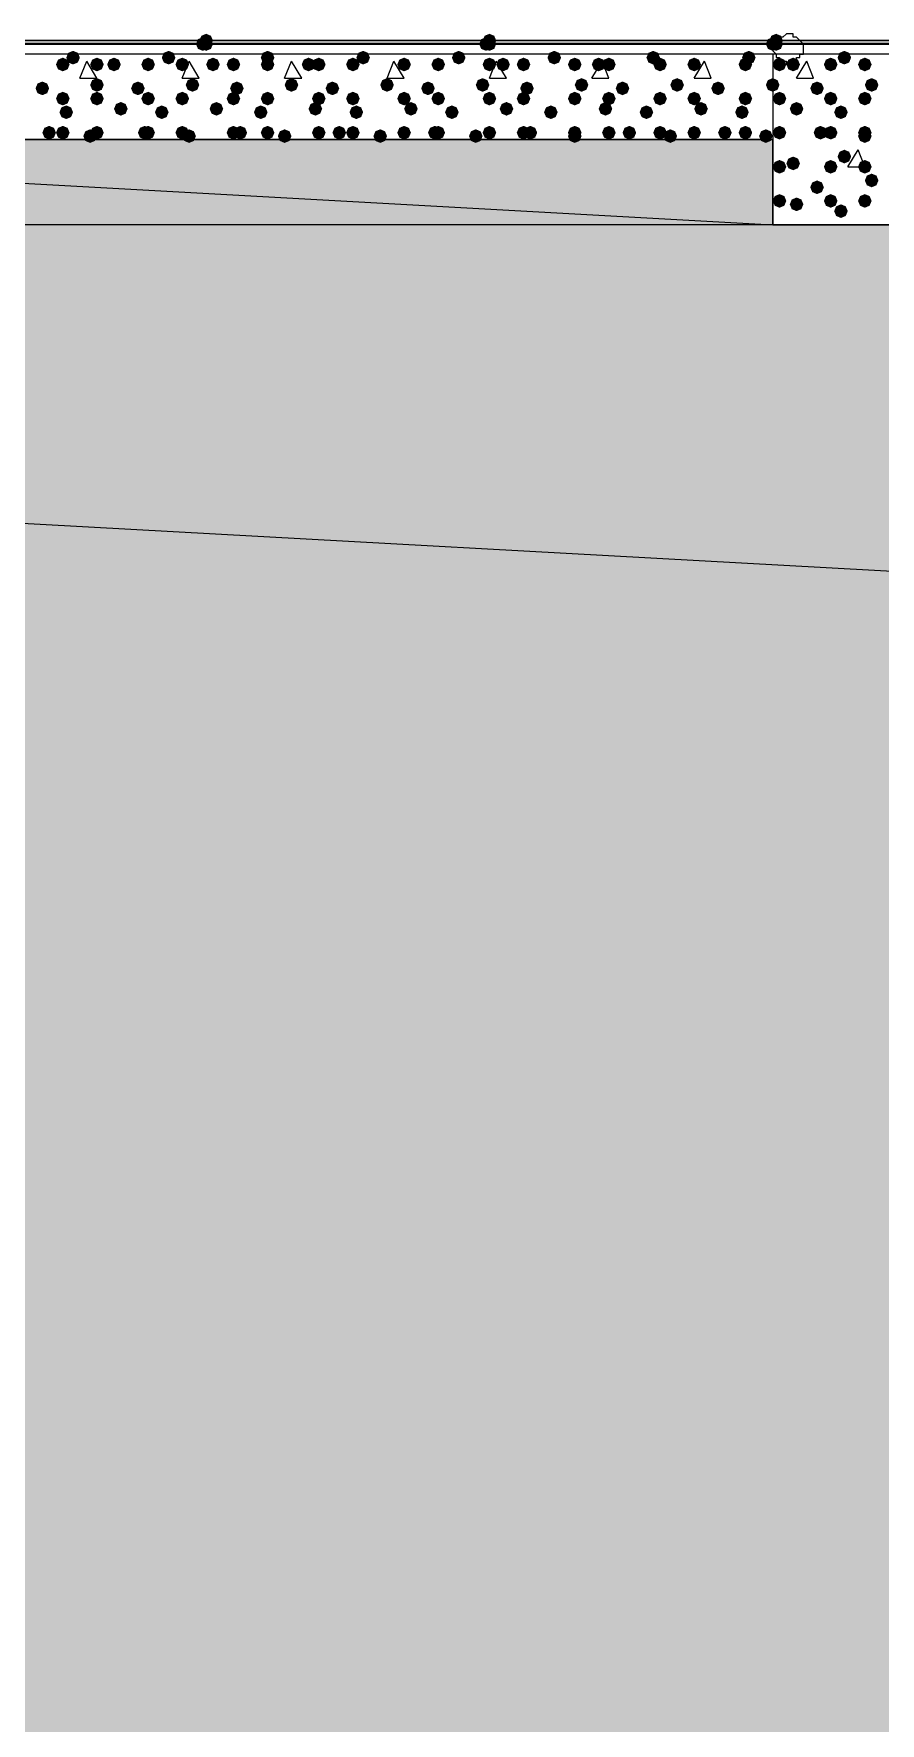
# Model space of a CAD drawing. Header units: millimetres. Extents: x 0 to 420, y 0 to 297.
# Drawn here: x 107.17 to 117.67, y 207.21 to 228.18 of the extents above; entities that cross this region are included whole.
import ezdxf

# ---------------------------------------------------------------- set-up
doc = ezdxf.new("R2010")
doc.units = ezdxf.units.MM
doc.layers.get('0').update_dxf_attribs({"linetype": 'CONTINUOUS'})

msp = doc.modelspace()

# ---------------------------------------------------------------- hatches: boundary and pattern name
at = {"true_color": 0x0000fe}
for points in [[(109.389333, 228.092), (109.364462, 228.032204), (109.304667, 228.007333), (109.244871, 228.032204), (109.22, 228.092), (109.244871, 228.151796), (109.304667, 228.176667), (109.364462, 228.151796)], [(112.903, 228.092), (112.878129, 228.032204), (112.818333, 228.007333), (112.758537, 228.032204), (112.733667, 228.092), (112.758537, 228.151796), (112.818333, 228.176667), (112.878129, 228.151796)], [(116.459, 228.092), (116.434129, 228.032204), (116.374333, 228.007333), (116.314538, 228.032204), (116.289667, 228.092), (116.314537, 228.151796), (116.374333, 228.176667), (116.434129, 228.151796)], [(109.347, 228.049667), (109.322129, 227.989871), (109.262333, 227.965), (109.202538, 227.989871), (109.177667, 228.049667), (109.202537, 228.109462), (109.262333, 228.134333), (109.322129, 228.109463)], [(109.347, 228.049667), (109.322129, 227.989871), (109.262333, 227.965), (109.202538, 227.989871), (109.177667, 228.049667), (109.202537, 228.109462), (109.262333, 228.134333), (109.322129, 228.109463)], [(109.389333, 228.049667), (109.364462, 227.989871), (109.304667, 227.965), (109.244871, 227.989871), (109.22, 228.049667), (109.244871, 228.109462), (109.304667, 228.134333), (109.364462, 228.109463)], [(112.860667, 228.049667), (112.835796, 227.989871), (112.776, 227.965), (112.716204, 227.989871), (112.691333, 228.049667), (112.716204, 228.109462), (112.776, 228.134333), (112.835796, 228.109463)], [(112.903, 228.049667), (112.878129, 227.989871), (112.818333, 227.965), (112.758537, 227.989871), (112.733667, 228.049667), (112.758537, 228.109462), (112.818333, 228.134333), (112.878129, 228.109463)], [(112.903, 228.049667), (112.878129, 227.989871), (112.818333, 227.965), (112.758537, 227.989871), (112.733667, 228.049667), (112.758537, 228.109462), (112.818333, 228.134333), (112.878129, 228.109463)], [(116.416667, 228.049667), (116.391796, 227.989871), (116.332, 227.965), (116.272204, 227.989871), (116.247333, 228.049667), (116.272204, 228.109462), (116.332, 228.134333), (116.391796, 228.109463)], [(116.459, 228.049667), (116.434129, 227.989871), (116.374333, 227.965), (116.314538, 227.989871), (116.289667, 228.049667), (116.314537, 228.109462), (116.374333, 228.134333), (116.434129, 228.109463)], [(116.459, 228.049667), (116.434129, 227.989871), (116.374333, 227.965), (116.314538, 227.989871), (116.289667, 228.049667), (116.314537, 228.109462), (116.374333, 228.134333), (116.434129, 228.109463)]]:
    msp.add_hatch(color=0, dxfattribs=at).paths.add_polyline_path(points, flags=0)
at = {"true_color": 0x000007}
h = msp.add_hatch(color=0, dxfattribs=at)
h.paths.add_polyline_path([(38.565667, 228.049667), (386.969, 228.049667)], flags=0)
h.paths.add_polyline_path([(386.969, 228.049667), (38.565667, 228.049667)], flags=0)
at = {"true_color": 0x000008}
for points in [[(107.738333, 227.880333), (107.713463, 227.820537), (107.653667, 227.795667), (107.593871, 227.820537), (107.569, 227.880333), (107.593871, 227.940129), (107.653667, 227.965), (107.713462, 227.940129)], [(108.923667, 227.880333), (108.898796, 227.820537), (108.839, 227.795667), (108.779204, 227.820537), (108.754333, 227.880333), (108.779204, 227.940129), (108.839, 227.965), (108.898796, 227.940129)], [(110.151333, 227.880333), (110.126462, 227.820537), (110.066667, 227.795667), (110.006871, 227.820537), (109.982, 227.880333), (110.006871, 227.940129), (110.066667, 227.965), (110.126462, 227.940129)], [(111.336667, 227.880333), (111.311796, 227.820537), (111.252, 227.795667), (111.192204, 227.820537), (111.167333, 227.880333), (111.192204, 227.940129), (111.252, 227.965), (111.311796, 227.940129)], [(112.522, 227.880333), (112.497129, 227.820537), (112.437333, 227.795667), (112.377538, 227.820537), (112.352667, 227.880333), (112.377537, 227.940129), (112.437333, 227.965), (112.497129, 227.940129)], [(113.707333, 227.880333), (113.682463, 227.820537), (113.622667, 227.795667), (113.562871, 227.820537), (113.538, 227.880333), (113.562871, 227.940129), (113.622667, 227.965), (113.682462, 227.940129)], [(114.935, 227.880333), (114.910129, 227.820537), (114.850333, 227.795667), (114.790538, 227.820537), (114.765667, 227.880333), (114.790537, 227.940129), (114.850333, 227.965), (114.910129, 227.940129)], [(116.120333, 227.880333), (116.095463, 227.820537), (116.035667, 227.795667), (115.975871, 227.820537), (115.951, 227.880333), (115.975871, 227.940129), (116.035667, 227.965), (116.095462, 227.940129)], [(107.611333, 227.795667), (107.586463, 227.735871), (107.526667, 227.711), (107.466871, 227.735871), (107.442, 227.795667), (107.466871, 227.855462), (107.526667, 227.880333), (107.586462, 227.855463)], [(108.034667, 227.795667), (108.009796, 227.735871), (107.95, 227.711), (107.890204, 227.735871), (107.865333, 227.795667), (107.890204, 227.855462), (107.95, 227.880333), (108.009796, 227.855463)], [(108.246333, 227.795667), (108.221463, 227.735871), (108.161667, 227.711), (108.101871, 227.735871), (108.077, 227.795667), (108.101871, 227.855462), (108.161667, 227.880333), (108.221462, 227.855463)], [(108.669667, 227.795667), (108.644796, 227.735871), (108.585, 227.711), (108.525204, 227.735871), (108.500333, 227.795667), (108.525204, 227.855462), (108.585, 227.880333), (108.644796, 227.855463)], [(109.093, 227.795667), (109.068129, 227.735871), (109.008333, 227.711), (108.948538, 227.735871), (108.923667, 227.795667), (108.948537, 227.855462), (109.008333, 227.880333), (109.068129, 227.855463)], [(109.474, 227.795667), (109.449129, 227.735871), (109.389333, 227.711), (109.329538, 227.735871), (109.304667, 227.795667), (109.329537, 227.855462), (109.389333, 227.880333), (109.449129, 227.855463)], [(109.728, 227.795667), (109.703129, 227.735871), (109.643333, 227.711), (109.583537, 227.735871), (109.558667, 227.795667), (109.583537, 227.855462), (109.643333, 227.880333), (109.703129, 227.855463)], [(110.151333, 227.795667), (110.126462, 227.735871), (110.066667, 227.711), (110.006871, 227.735871), (109.982, 227.795667), (110.006871, 227.855462), (110.066667, 227.880333), (110.126462, 227.855463)], [(110.659333, 227.795667), (110.634462, 227.735871), (110.574667, 227.711), (110.514871, 227.735871), (110.49, 227.795667), (110.514871, 227.855462), (110.574667, 227.880333), (110.634462, 227.855463)], [(110.786333, 227.795667), (110.761462, 227.735871), (110.701667, 227.711), (110.641871, 227.735871), (110.617, 227.795667), (110.641871, 227.855462), (110.701667, 227.880333), (110.761462, 227.855463)], [(111.209667, 227.795667), (111.184796, 227.735871), (111.125, 227.711), (111.065204, 227.735871), (111.040333, 227.795667), (111.065204, 227.855462), (111.125, 227.880333), (111.184796, 227.855463)], [(111.844667, 227.795667), (111.819796, 227.735871), (111.76, 227.711), (111.700204, 227.735871), (111.675333, 227.795667), (111.700204, 227.855462), (111.76, 227.880333), (111.819796, 227.855463)], [(111.844667, 227.795667), (111.819796, 227.735871), (111.76, 227.711), (111.700204, 227.735871), (111.675333, 227.795667), (111.700204, 227.855462), (111.76, 227.880333), (111.819796, 227.855463)], [(112.268, 227.795667), (112.243129, 227.735871), (112.183333, 227.711), (112.123538, 227.735871), (112.098667, 227.795667), (112.123537, 227.855462), (112.183333, 227.880333), (112.243129, 227.855463)], [(112.903, 227.795667), (112.878129, 227.735871), (112.818333, 227.711), (112.758537, 227.735871), (112.733667, 227.795667), (112.758537, 227.855462), (112.818333, 227.880333), (112.878129, 227.855463)], [(113.072333, 227.795667), (113.047463, 227.735871), (112.987667, 227.711), (112.927871, 227.735871), (112.903, 227.795667), (112.927871, 227.855462), (112.987667, 227.880333), (113.047462, 227.855463)], [(113.326333, 227.795667), (113.301463, 227.735871), (113.241667, 227.711), (113.181871, 227.735871), (113.157, 227.795667), (113.181871, 227.855462), (113.241667, 227.880333), (113.301462, 227.855463)], [(113.961333, 227.795667), (113.936462, 227.735871), (113.876667, 227.711), (113.816871, 227.735871), (113.792, 227.795667), (113.816871, 227.855462), (113.876667, 227.880333), (113.936462, 227.855463)], [(114.257667, 227.795667), (114.232796, 227.735871), (114.173, 227.711), (114.113204, 227.735871), (114.088333, 227.795667), (114.113204, 227.855462), (114.173, 227.880333), (114.232796, 227.855463)], [(114.384667, 227.795667), (114.359796, 227.735871), (114.3, 227.711), (114.240204, 227.735871), (114.215333, 227.795667), (114.240204, 227.855462), (114.3, 227.880333), (114.359796, 227.855463)], [(115.019667, 227.795667), (114.994796, 227.735871), (114.935, 227.711), (114.875204, 227.735871), (114.850333, 227.795667), (114.875204, 227.855462), (114.935, 227.880333), (114.994796, 227.855463)], [(115.443, 227.795667), (115.418129, 227.735871), (115.358333, 227.711), (115.298537, 227.735871), (115.273667, 227.795667), (115.298537, 227.855462), (115.358333, 227.880333), (115.418129, 227.855463)], [(115.443, 227.795667), (115.418129, 227.735871), (115.358333, 227.711), (115.298537, 227.735871), (115.273667, 227.795667), (115.298537, 227.855462), (115.358333, 227.880333), (115.418129, 227.855463)], [(116.078, 227.795667), (116.053129, 227.735871), (115.993333, 227.711), (115.933538, 227.735871), (115.908667, 227.795667), (115.933537, 227.855462), (115.993333, 227.880333), (116.053129, 227.855463)], [(107.357333, 227.499333), (107.332463, 227.439537), (107.272667, 227.414667), (107.212871, 227.439537), (107.188, 227.499333), (107.212871, 227.559129), (107.272667, 227.584), (107.332462, 227.559129)], [(108.034667, 227.541667), (108.009796, 227.481871), (107.95, 227.457), (107.890204, 227.481871), (107.865333, 227.541667), (107.890204, 227.601462), (107.95, 227.626333), (108.009796, 227.601463)], [(108.542667, 227.499333), (108.517796, 227.439537), (108.458, 227.414667), (108.398204, 227.439537), (108.373333, 227.499333), (108.398204, 227.559129), (108.458, 227.584), (108.517796, 227.559129)], [(109.22, 227.541667), (109.195129, 227.481871), (109.135333, 227.457), (109.075538, 227.481871), (109.050667, 227.541667), (109.075537, 227.601462), (109.135333, 227.626333), (109.195129, 227.601463)], [(109.770333, 227.499333), (109.745463, 227.439537), (109.685667, 227.414667), (109.625871, 227.439537), (109.601, 227.499333), (109.625871, 227.559129), (109.685667, 227.584), (109.745462, 227.559129)], [(110.447667, 227.541667), (110.422796, 227.481871), (110.363, 227.457), (110.303204, 227.481871), (110.278333, 227.541667), (110.303204, 227.601462), (110.363, 227.626333), (110.422796, 227.601463)], [(110.955667, 227.499333), (110.930796, 227.439537), (110.871, 227.414667), (110.811204, 227.439537), (110.786333, 227.499333), (110.811204, 227.559129), (110.871, 227.584), (110.930796, 227.559129)], [(111.633, 227.541667), (111.608129, 227.481871), (111.548333, 227.457), (111.488537, 227.481871), (111.463667, 227.541667), (111.488537, 227.601462), (111.548333, 227.626333), (111.608129, 227.601463)], [(112.141, 227.499333), (112.116129, 227.439537), (112.056333, 227.414667), (111.996537, 227.439537), (111.971667, 227.499333), (111.996537, 227.559129), (112.056333, 227.584), (112.116129, 227.559129)], [(112.818333, 227.541667), (112.793463, 227.481871), (112.733667, 227.457), (112.673871, 227.481871), (112.649, 227.541667), (112.673871, 227.601462), (112.733667, 227.626333), (112.793462, 227.601463)], [(113.368667, 227.499333), (113.343796, 227.439537), (113.284, 227.414667), (113.224204, 227.439537), (113.199333, 227.499333), (113.224204, 227.559129), (113.284, 227.584), (113.343796, 227.559129)], [(114.046, 227.541667), (114.021129, 227.481871), (113.961333, 227.457), (113.901537, 227.481871), (113.876667, 227.541667), (113.901537, 227.601462), (113.961333, 227.626333), (114.021129, 227.601463)], [(114.554, 227.499333), (114.529129, 227.439537), (114.469333, 227.414667), (114.409538, 227.439537), (114.384667, 227.499333), (114.409537, 227.559129), (114.469333, 227.584), (114.529129, 227.559129)], [(115.231333, 227.541667), (115.206463, 227.481871), (115.146667, 227.457), (115.086871, 227.481871), (115.062, 227.541667), (115.086871, 227.601462), (115.146667, 227.626333), (115.206462, 227.601463)], [(115.739333, 227.499333), (115.714462, 227.439537), (115.654667, 227.414667), (115.594871, 227.439537), (115.57, 227.499333), (115.594871, 227.559129), (115.654667, 227.584), (115.714462, 227.559129)], [(116.416667, 227.541667), (116.391796, 227.481871), (116.332, 227.457), (116.272204, 227.481871), (116.247333, 227.541667), (116.272204, 227.601462), (116.332, 227.626333), (116.391796, 227.601463)], [(107.611333, 227.372333), (107.586463, 227.312537), (107.526667, 227.287667), (107.466871, 227.312537), (107.442, 227.372333), (107.466871, 227.432129), (107.526667, 227.457), (107.586462, 227.432129)], [(108.034667, 227.372333), (108.009796, 227.312537), (107.95, 227.287667), (107.890204, 227.312537), (107.865333, 227.372333), (107.890204, 227.432129), (107.95, 227.457), (108.009796, 227.432129)], [(108.331, 227.245333), (108.306129, 227.185537), (108.246333, 227.160667), (108.186537, 227.185537), (108.161667, 227.245333), (108.186537, 227.305129), (108.246333, 227.33), (108.306129, 227.305129)], [(108.669667, 227.372333), (108.644796, 227.312537), (108.585, 227.287667), (108.525204, 227.312537), (108.500333, 227.372333), (108.525204, 227.432129), (108.585, 227.457), (108.644796, 227.432129)], [(109.093, 227.372333), (109.068129, 227.312537), (109.008333, 227.287667), (108.948538, 227.312537), (108.923667, 227.372333), (108.948537, 227.432129), (109.008333, 227.457), (109.068129, 227.432129)], [(109.516333, 227.245333), (109.491463, 227.185537), (109.431667, 227.160667), (109.371871, 227.185537), (109.347, 227.245333), (109.371871, 227.305129), (109.431667, 227.33), (109.491462, 227.305129)], [(109.728, 227.372333), (109.703129, 227.312537), (109.643333, 227.287667), (109.583537, 227.312537), (109.558667, 227.372333), (109.583537, 227.432129), (109.643333, 227.457), (109.703129, 227.432129)], [(110.151333, 227.372333), (110.126462, 227.312537), (110.066667, 227.287667), (110.006871, 227.312537), (109.982, 227.372333), (110.006871, 227.432129), (110.066667, 227.457), (110.126462, 227.432129)], [(110.744, 227.245333), (110.719129, 227.185537), (110.659333, 227.160667), (110.599538, 227.185537), (110.574667, 227.245333), (110.599537, 227.305129), (110.659333, 227.33), (110.719129, 227.305129)], [(110.786333, 227.372333), (110.761462, 227.312537), (110.701667, 227.287667), (110.641871, 227.312537), (110.617, 227.372333), (110.641871, 227.432129), (110.701667, 227.457), (110.761462, 227.432129)], [(111.209667, 227.372333), (111.184796, 227.312537), (111.125, 227.287667), (111.065204, 227.312537), (111.040333, 227.372333), (111.065204, 227.432129), (111.125, 227.457), (111.184796, 227.432129)], [(111.844667, 227.372333), (111.819796, 227.312537), (111.76, 227.287667), (111.700204, 227.312537), (111.675333, 227.372333), (111.700204, 227.432129), (111.76, 227.457), (111.819796, 227.432129)], [(111.929333, 227.245333), (111.904462, 227.185537), (111.844667, 227.160667), (111.784871, 227.185537), (111.76, 227.245333), (111.784871, 227.305129), (111.844667, 227.33), (111.904462, 227.305129)], [(112.268, 227.372333), (112.243129, 227.312537), (112.183333, 227.287667), (112.123538, 227.312537), (112.098667, 227.372333), (112.123537, 227.432129), (112.183333, 227.457), (112.243129, 227.432129)], [(112.903, 227.372333), (112.878129, 227.312537), (112.818333, 227.287667), (112.758537, 227.312537), (112.733667, 227.372333), (112.758537, 227.432129), (112.818333, 227.457), (112.878129, 227.432129)], [(113.114667, 227.245333), (113.089796, 227.185537), (113.03, 227.160667), (112.970204, 227.185537), (112.945333, 227.245333), (112.970204, 227.305129), (113.03, 227.33), (113.089796, 227.305129)], [(113.326333, 227.372333), (113.301463, 227.312537), (113.241667, 227.287667), (113.181871, 227.312537), (113.157, 227.372333), (113.181871, 227.432129), (113.241667, 227.457), (113.301462, 227.432129)], [(113.961333, 227.372333), (113.936462, 227.312537), (113.876667, 227.287667), (113.816871, 227.312537), (113.792, 227.372333), (113.816871, 227.432129), (113.876667, 227.457), (113.936462, 227.432129)], [(114.342333, 227.245333), (114.317463, 227.185537), (114.257667, 227.160667), (114.197871, 227.185537), (114.173, 227.245333), (114.197871, 227.305129), (114.257667, 227.33), (114.317462, 227.305129)], [(114.384667, 227.372333), (114.359796, 227.312537), (114.3, 227.287667), (114.240204, 227.312537), (114.215333, 227.372333), (114.240204, 227.432129), (114.3, 227.457), (114.359796, 227.432129)], [(115.019667, 227.372333), (114.994796, 227.312537), (114.935, 227.287667), (114.875204, 227.312537), (114.850333, 227.372333), (114.875204, 227.432129), (114.935, 227.457), (114.994796, 227.432129)], [(115.443, 227.372333), (115.418129, 227.312537), (115.358333, 227.287667), (115.298537, 227.312537), (115.273667, 227.372333), (115.298537, 227.432129), (115.358333, 227.457), (115.418129, 227.432129)], [(115.527667, 227.245333), (115.502796, 227.185537), (115.443, 227.160667), (115.383204, 227.185537), (115.358333, 227.245333), (115.383204, 227.305129), (115.443, 227.33), (115.502796, 227.305129)], [(116.078, 227.372333), (116.053129, 227.312537), (115.993333, 227.287667), (115.933538, 227.312537), (115.908667, 227.372333), (115.933537, 227.432129), (115.993333, 227.457), (116.053129, 227.432129)], [(107.653667, 227.203), (107.628796, 227.143204), (107.569, 227.118333), (107.509204, 227.143204), (107.484333, 227.203), (107.509204, 227.262796), (107.569, 227.287667), (107.628796, 227.262796)], [(108.839, 227.203), (108.814129, 227.143204), (108.754333, 227.118333), (108.694538, 227.143204), (108.669667, 227.203), (108.694537, 227.262796), (108.754333, 227.287667), (108.814129, 227.262796)], [(110.066667, 227.203), (110.041796, 227.143204), (109.982, 227.118333), (109.922204, 227.143204), (109.897333, 227.203), (109.922204, 227.262796), (109.982, 227.287667), (110.041796, 227.262796)], [(111.252, 227.203), (111.227129, 227.143204), (111.167333, 227.118333), (111.107538, 227.143204), (111.082667, 227.203), (111.107537, 227.262796), (111.167333, 227.287667), (111.227129, 227.262796)], [(112.437333, 227.203), (112.412463, 227.143204), (112.352667, 227.118333), (112.292871, 227.143204), (112.268, 227.203), (112.292871, 227.262796), (112.352667, 227.287667), (112.412462, 227.262796)], [(113.665, 227.203), (113.640129, 227.143204), (113.580333, 227.118333), (113.520538, 227.143204), (113.495667, 227.203), (113.520537, 227.262796), (113.580333, 227.287667), (113.640129, 227.262796)], [(114.850333, 227.203), (114.825463, 227.143204), (114.765667, 227.118333), (114.705871, 227.143204), (114.681, 227.203), (114.705871, 227.262796), (114.765667, 227.287667), (114.825462, 227.262796)], [(116.035667, 227.203), (116.010796, 227.143204), (115.951, 227.118333), (115.891204, 227.143204), (115.866333, 227.203), (115.891204, 227.262796), (115.951, 227.287667), (116.010796, 227.262796)], [(107.442, 226.949), (107.417129, 226.889204), (107.357333, 226.864333), (107.297538, 226.889204), (107.272667, 226.949), (107.297537, 227.008796), (107.357333, 227.033667), (107.417129, 227.008796)], [(107.611333, 226.949), (107.586463, 226.889204), (107.526667, 226.864333), (107.466871, 226.889204), (107.442, 226.949), (107.466871, 227.008796), (107.526667, 227.033667), (107.586462, 227.008796)], [(107.95, 226.906667), (107.925129, 226.846871), (107.865333, 226.822), (107.805538, 226.846871), (107.780667, 226.906667), (107.805537, 226.966462), (107.865333, 226.991333), (107.925129, 226.966463)], [(108.034667, 226.949), (108.009796, 226.889204), (107.95, 226.864333), (107.890204, 226.889204), (107.865333, 226.949), (107.890204, 227.008796), (107.95, 227.033667), (108.009796, 227.008796)], [(108.627333, 226.949), (108.602463, 226.889204), (108.542667, 226.864333), (108.482871, 226.889204), (108.458, 226.949), (108.482871, 227.008796), (108.542667, 227.033667), (108.602462, 227.008796)], [(108.669667, 226.949), (108.644796, 226.889204), (108.585, 226.864333), (108.525204, 226.889204), (108.500333, 226.949), (108.525204, 227.008796), (108.585, 227.033667), (108.644796, 227.008796)], [(109.093, 226.949), (109.068129, 226.889204), (109.008333, 226.864333), (108.948538, 226.889204), (108.923667, 226.949), (108.948537, 227.008796), (109.008333, 227.033667), (109.068129, 227.008796)], [(109.177667, 226.906667), (109.152796, 226.846871), (109.093, 226.822), (109.033204, 226.846871), (109.008333, 226.906667), (109.033204, 226.966462), (109.093, 226.991333), (109.152796, 226.966463)], [(109.728, 226.949), (109.703129, 226.889204), (109.643333, 226.864333), (109.583537, 226.889204), (109.558667, 226.949), (109.583537, 227.008796), (109.643333, 227.033667), (109.703129, 227.008796)], [(109.812667, 226.949), (109.787796, 226.889204), (109.728, 226.864333), (109.668204, 226.889204), (109.643333, 226.949), (109.668204, 227.008796), (109.728, 227.033667), (109.787796, 227.008796)], [(110.151333, 226.949), (110.126462, 226.889204), (110.066667, 226.864333), (110.006871, 226.889204), (109.982, 226.949), (110.006871, 227.008796), (110.066667, 227.033667), (110.126462, 227.008796)], [(110.363, 226.906667), (110.338129, 226.846871), (110.278333, 226.822), (110.218538, 226.846871), (110.193667, 226.906667), (110.218537, 226.966462), (110.278333, 226.991333), (110.338129, 226.966463)], [(110.786333, 226.949), (110.761462, 226.889204), (110.701667, 226.864333), (110.641871, 226.889204), (110.617, 226.949), (110.641871, 227.008796), (110.701667, 227.033667), (110.761462, 227.008796)], [(111.040333, 226.949), (111.015463, 226.889204), (110.955667, 226.864333), (110.895871, 226.889204), (110.871, 226.949), (110.895871, 227.008796), (110.955667, 227.033667), (111.015462, 227.008796)], [(111.209667, 226.949), (111.184796, 226.889204), (111.125, 226.864333), (111.065204, 226.889204), (111.040333, 226.949), (111.065204, 227.008796), (111.125, 227.033667), (111.184796, 227.008796)], [(111.548333, 226.906667), (111.523463, 226.846871), (111.463667, 226.822), (111.403871, 226.846871), (111.379, 226.906667), (111.403871, 226.966462), (111.463667, 226.991333), (111.523462, 226.966463)], [(111.844667, 226.949), (111.819796, 226.889204), (111.76, 226.864333), (111.700204, 226.889204), (111.675333, 226.949), (111.700204, 227.008796), (111.76, 227.033667), (111.819796, 227.008796)], [(112.225667, 226.949), (112.200796, 226.889204), (112.141, 226.864333), (112.081204, 226.889204), (112.056333, 226.949), (112.081204, 227.008796), (112.141, 227.033667), (112.200796, 227.008796)], [(112.268, 226.949), (112.243129, 226.889204), (112.183333, 226.864333), (112.123538, 226.889204), (112.098667, 226.949), (112.123537, 227.008796), (112.183333, 227.033667), (112.243129, 227.008796)], [(112.733667, 226.906667), (112.708796, 226.846871), (112.649, 226.822), (112.589204, 226.846871), (112.564333, 226.906667), (112.589204, 226.966462), (112.649, 226.991333), (112.708796, 226.966463)], [(112.903, 226.949), (112.878129, 226.889204), (112.818333, 226.864333), (112.758537, 226.889204), (112.733667, 226.949), (112.758537, 227.008796), (112.818333, 227.033667), (112.878129, 227.008796)], [(113.326333, 226.949), (113.301463, 226.889204), (113.241667, 226.864333), (113.181871, 226.889204), (113.157, 226.949), (113.181871, 227.008796), (113.241667, 227.033667), (113.301462, 227.008796)], [(113.411, 226.949), (113.386129, 226.889204), (113.326333, 226.864333), (113.266537, 226.889204), (113.241667, 226.949), (113.266537, 227.008796), (113.326333, 227.033667), (113.386129, 227.008796)], [(113.961333, 226.949), (113.936462, 226.889204), (113.876667, 226.864333), (113.816871, 226.889204), (113.792, 226.949), (113.816871, 227.008796), (113.876667, 227.033667), (113.936462, 227.008796)], [(113.961333, 226.906667), (113.936462, 226.846871), (113.876667, 226.822), (113.816871, 226.846871), (113.792, 226.906667), (113.816871, 226.966462), (113.876667, 226.991333), (113.936462, 226.966463)], [(114.384667, 226.949), (114.359796, 226.889204), (114.3, 226.864333), (114.240204, 226.889204), (114.215333, 226.949), (114.240204, 227.008796), (114.3, 227.033667), (114.359796, 227.008796)], [(114.638667, 226.949), (114.613796, 226.889204), (114.554, 226.864333), (114.494204, 226.889204), (114.469333, 226.949), (114.494204, 227.008796), (114.554, 227.033667), (114.613796, 227.008796)], [(115.019667, 226.949), (114.994796, 226.889204), (114.935, 226.864333), (114.875204, 226.889204), (114.850333, 226.949), (114.875204, 227.008796), (114.935, 227.033667), (114.994796, 227.008796)], [(115.146667, 226.906667), (115.121796, 226.846871), (115.062, 226.822), (115.002204, 226.846871), (114.977333, 226.906667), (115.002204, 226.966462), (115.062, 226.991333), (115.121796, 226.966463)], [(115.443, 226.949), (115.418129, 226.889204), (115.358333, 226.864333), (115.298537, 226.889204), (115.273667, 226.949), (115.298537, 227.008796), (115.358333, 227.033667), (115.418129, 227.008796)], [(115.824, 226.949), (115.799129, 226.889204), (115.739333, 226.864333), (115.679538, 226.889204), (115.654667, 226.949), (115.679537, 227.008796), (115.739333, 227.033667), (115.799129, 227.008796)], [(116.078, 226.949), (116.053129, 226.889204), (115.993333, 226.864333), (115.933538, 226.889204), (115.908667, 226.949), (115.933537, 227.008796), (115.993333, 227.033667), (116.053129, 227.008796)], [(116.332, 226.906667), (116.307129, 226.846871), (116.247333, 226.822), (116.187538, 226.846871), (116.162667, 226.906667), (116.187537, 226.966462), (116.247333, 226.991333), (116.307129, 226.966463)]]:
    msp.add_hatch(color=0, dxfattribs=at).paths.add_polyline_path(points, flags=0)
at = {"true_color": 0x000007}
for points in [[(117.305667, 227.880333), (117.280796, 227.820537), (117.221, 227.795667), (117.161204, 227.820537), (117.136333, 227.880333), (117.161204, 227.940129), (117.221, 227.965), (117.280796, 227.940129)], [(116.501333, 227.795667), (116.476463, 227.735871), (116.416667, 227.711), (116.356871, 227.735871), (116.332, 227.795667), (116.356871, 227.855462), (116.416667, 227.880333), (116.476462, 227.855463)], [(116.670667, 227.795667), (116.645796, 227.735871), (116.586, 227.711), (116.526204, 227.735871), (116.501333, 227.795667), (116.526204, 227.855462), (116.586, 227.880333), (116.645796, 227.855463)], [(117.136333, 227.795667), (117.111463, 227.735871), (117.051667, 227.711), (116.991871, 227.735871), (116.967, 227.795667), (116.991871, 227.855462), (117.051667, 227.880333), (117.111462, 227.855463)], [(117.559667, 227.795667), (117.534796, 227.735871), (117.475, 227.711), (117.415204, 227.735871), (117.390333, 227.795667), (117.415204, 227.855462), (117.475, 227.880333), (117.534796, 227.855463)], [(116.967, 227.499333), (116.942129, 227.439537), (116.882333, 227.414667), (116.822538, 227.439537), (116.797667, 227.499333), (116.822537, 227.559129), (116.882333, 227.584), (116.942129, 227.559129)], [(117.644333, 227.541667), (117.619462, 227.481871), (117.559667, 227.457), (117.499871, 227.481871), (117.475, 227.541667), (117.499871, 227.601462), (117.559667, 227.626333), (117.619462, 227.601463)], [(116.501333, 227.372333), (116.476463, 227.312537), (116.416667, 227.287667), (116.356871, 227.312537), (116.332, 227.372333), (116.356871, 227.432129), (116.416667, 227.457), (116.476462, 227.432129)], [(116.713, 227.245333), (116.688129, 227.185537), (116.628333, 227.160667), (116.568537, 227.185537), (116.543667, 227.245333), (116.568537, 227.305129), (116.628333, 227.33), (116.688129, 227.305129)], [(117.136333, 227.372333), (117.111463, 227.312537), (117.051667, 227.287667), (116.991871, 227.312537), (116.967, 227.372333), (116.991871, 227.432129), (117.051667, 227.457), (117.111462, 227.432129)], [(117.559667, 227.372333), (117.534796, 227.312537), (117.475, 227.287667), (117.415204, 227.312537), (117.390333, 227.372333), (117.415204, 227.432129), (117.475, 227.457), (117.534796, 227.432129)], [(117.263333, 227.203), (117.238463, 227.143204), (117.178667, 227.118333), (117.118871, 227.143204), (117.094, 227.203), (117.118871, 227.262796), (117.178667, 227.287667), (117.238462, 227.262796)], [(116.501333, 226.949), (116.476463, 226.889204), (116.416667, 226.864333), (116.356871, 226.889204), (116.332, 226.949), (116.356871, 227.008796), (116.416667, 227.033667), (116.476462, 227.008796)], [(117.009333, 226.949), (116.984462, 226.889204), (116.924667, 226.864333), (116.864871, 226.889204), (116.84, 226.949), (116.864871, 227.008796), (116.924667, 227.033667), (116.984462, 227.008796)], [(117.136333, 226.949), (117.111463, 226.889204), (117.051667, 226.864333), (116.991871, 226.889204), (116.967, 226.949), (116.991871, 227.008796), (117.051667, 227.033667), (117.111462, 227.008796)], [(117.559667, 226.949), (117.534796, 226.889204), (117.475, 226.864333), (117.415204, 226.889204), (117.390333, 226.949), (117.415204, 227.008796), (117.475, 227.033667), (117.534796, 227.008796)], [(117.559667, 226.906667), (117.534796, 226.846871), (117.475, 226.822), (117.415204, 226.846871), (117.390333, 226.906667), (117.415204, 226.966462), (117.475, 226.991333), (117.534796, 226.966463)], [(117.305667, 226.652667), (117.280796, 226.592871), (117.221, 226.568), (117.161204, 226.592871), (117.136333, 226.652667), (117.161204, 226.712462), (117.221, 226.737333), (117.280796, 226.712463)], [(116.501333, 226.525667), (116.476463, 226.465871), (116.416667, 226.441), (116.356871, 226.465871), (116.332, 226.525667), (116.356871, 226.585462), (116.416667, 226.610333), (116.476462, 226.585463)], [(116.670667, 226.568), (116.645796, 226.508204), (116.586, 226.483333), (116.526204, 226.508204), (116.501333, 226.568), (116.526204, 226.627796), (116.586, 226.652667), (116.645796, 226.627796)], [(117.136333, 226.525667), (117.111463, 226.465871), (117.051667, 226.441), (116.991871, 226.465871), (116.967, 226.525667), (116.991871, 226.585462), (117.051667, 226.610333), (117.111462, 226.585463)], [(117.559667, 226.525667), (117.534796, 226.465871), (117.475, 226.441), (117.415204, 226.465871), (117.390333, 226.525667), (117.415204, 226.585462), (117.475, 226.610333), (117.534796, 226.585463)], [(116.967, 226.271667), (116.942129, 226.211871), (116.882333, 226.187), (116.822538, 226.211871), (116.797667, 226.271667), (116.822537, 226.331462), (116.882333, 226.356333), (116.942129, 226.331463)], [(117.644333, 226.356333), (117.619462, 226.296537), (117.559667, 226.271667), (117.499871, 226.296537), (117.475, 226.356333), (117.499871, 226.416129), (117.559667, 226.441), (117.619462, 226.416129)], [(116.501333, 226.102333), (116.476463, 226.042537), (116.416667, 226.017667), (116.356871, 226.042537), (116.332, 226.102333), (116.356871, 226.162129), (116.416667, 226.187), (116.476462, 226.162129)], [(116.713, 226.06), (116.688129, 226.000204), (116.628333, 225.975333), (116.568537, 226.000204), (116.543667, 226.06), (116.568537, 226.119796), (116.628333, 226.144667), (116.688129, 226.119796)], [(117.136333, 226.102333), (117.111463, 226.042537), (117.051667, 226.017667), (116.991871, 226.042537), (116.967, 226.102333), (116.991871, 226.162129), (117.051667, 226.187), (117.111462, 226.162129)], [(117.263333, 225.975333), (117.238463, 225.915537), (117.178667, 225.890667), (117.118871, 225.915537), (117.094, 225.975333), (117.118871, 226.035129), (117.178667, 226.06), (117.238462, 226.035129)], [(117.559667, 226.102333), (117.534796, 226.042537), (117.475, 226.017667), (117.415204, 226.042537), (117.390333, 226.102333), (117.415204, 226.162129), (117.475, 226.187), (117.534796, 226.162129)]]:
    msp.add_hatch(color=0, dxfattribs=at).paths.add_polyline_path(points, flags=0)
at = {"true_color": 0x000008}
h = msp.add_hatch(color=0, dxfattribs=at)
h.paths.add_polyline_path([(116.332, 226.864333), (97.282, 226.864333), (116.332, 225.806)], flags=0)
h.paths.add_polyline_path([(97.282, 226.864333), (116.332, 225.806), (97.282, 225.806)], flags=0)
h = msp.add_hatch(color=0, dxfattribs=at)
h.paths.add_polyline_path([(385.826, 225.806), (39.708667, 225.806), (385.826, 206.756)], flags=0)
h.paths.add_polyline_path([(39.708667, 225.806), (385.826, 206.756), (39.708667, 206.756)], flags=0)

# ---------------------------------------------------------------- linework, layer by layer
at = {"color": 0, "true_color": 0x000007}
for points in [[(116.332, 228.007333), (116.332, 227.965), (116.374333, 227.922667), (116.374333, 227.880333), (116.416667, 227.880333), (116.416667, 227.838), (116.459, 227.838), (116.501333, 227.838), (116.501333, 227.795667), (116.543667, 227.795667), (116.586, 227.838), (116.628333, 227.838), (116.628333, 227.880333), (116.670667, 227.880333), (116.670667, 227.922667), (116.713, 227.922667), (116.713, 227.965), (116.713, 228.007333), (116.713, 228.049667), (116.670667, 228.092), (116.628333, 228.134333), (116.586, 228.134333), (116.586, 228.176667), (116.543667, 228.176667), (116.501333, 228.176667), (116.459, 228.134333), (116.416667, 228.134333), (116.374333, 228.092), (116.374333, 228.049667)], [(38.523333, 228.049667), (387.011333, 228.049667)], [(38.565667, 228.049667), (386.969, 228.049667)], [(386.969, 228.049667), (38.565667, 228.049667)], [(116.332, 227.922667), (116.332, 225.806), (118.448667, 225.806), (118.448667, 227.922667)]]:
    msp.add_lwpolyline(points, close=True, dxfattribs=at)
for points in [[(387.011333, 228.092), (38.481, 228.092), (38.481, 228.049667)], [(387.011333, 228.092), (38.523333, 228.092), (387.011333, 228.092), (38.523333, 228.049667)], [(38.523333, 228.049667), (387.011333, 228.049667)], [(387.011333, 228.049667), (386.969, 228.049667), (38.565667, 228.049667), (38.523333, 228.049667)], [(38.565667, 228.049667), (386.969, 228.049667)], [(116.332, 227.922667), (97.282, 227.922667)], [(116.628333, 227.626333), (116.755333, 227.838)], [(116.84, 227.626333), (116.755333, 227.838)], [(116.628333, 227.626333), (116.84, 227.626333)], [(97.282, 226.864333), (116.332, 226.864333)], [(117.263333, 226.525667), (117.390333, 226.737333)], [(117.475, 226.525667), (117.390333, 226.737333)], [(117.263333, 226.525667), (117.475, 226.525667)]]:
    msp.add_lwpolyline(points, dxfattribs=at)
at = {"color": 0, "true_color": 0x000008}
for points in [[(107.738333, 227.626333), (107.823, 227.838)], [(107.95, 227.626333), (107.823, 227.838)], [(109.008333, 227.626333), (109.093, 227.838)], [(109.22, 227.626333), (109.093, 227.838)], [(110.278333, 227.626333), (110.363, 227.838)], [(110.49, 227.626333), (110.363, 227.838)], [(111.548333, 227.626333), (111.633, 227.838)], [(111.76, 227.626333), (111.633, 227.838)], [(112.818333, 227.626333), (112.903, 227.838)], [(113.03, 227.626333), (112.903, 227.838)], [(114.088333, 227.626333), (114.215333, 227.838)], [(114.3, 227.626333), (114.215333, 227.838)], [(115.358333, 227.626333), (115.485333, 227.838)], [(115.57, 227.626333), (115.485333, 227.838)], [(107.738333, 227.626333), (107.95, 227.626333)], [(109.008333, 227.626333), (109.22, 227.626333)], [(110.278333, 227.626333), (110.49, 227.626333)], [(111.548333, 227.626333), (111.76, 227.626333)], [(112.818333, 227.626333), (113.03, 227.626333)], [(114.088333, 227.626333), (114.3, 227.626333)], [(115.358333, 227.626333), (115.57, 227.626333)]]:
    msp.add_lwpolyline(points, dxfattribs=at)
for points in [[(116.332, 226.864333), (97.282, 226.864333), (116.332, 225.806)], [(97.282, 226.864333), (116.332, 225.806), (97.282, 225.806)], [(385.826, 225.806), (39.708667, 225.806), (385.826, 206.756)], [(39.708667, 225.806), (385.826, 206.756), (39.708667, 206.756)]]:
    msp.add_lwpolyline(points, close=True, dxfattribs=at)

doc.saveas('drawing.dxf')
